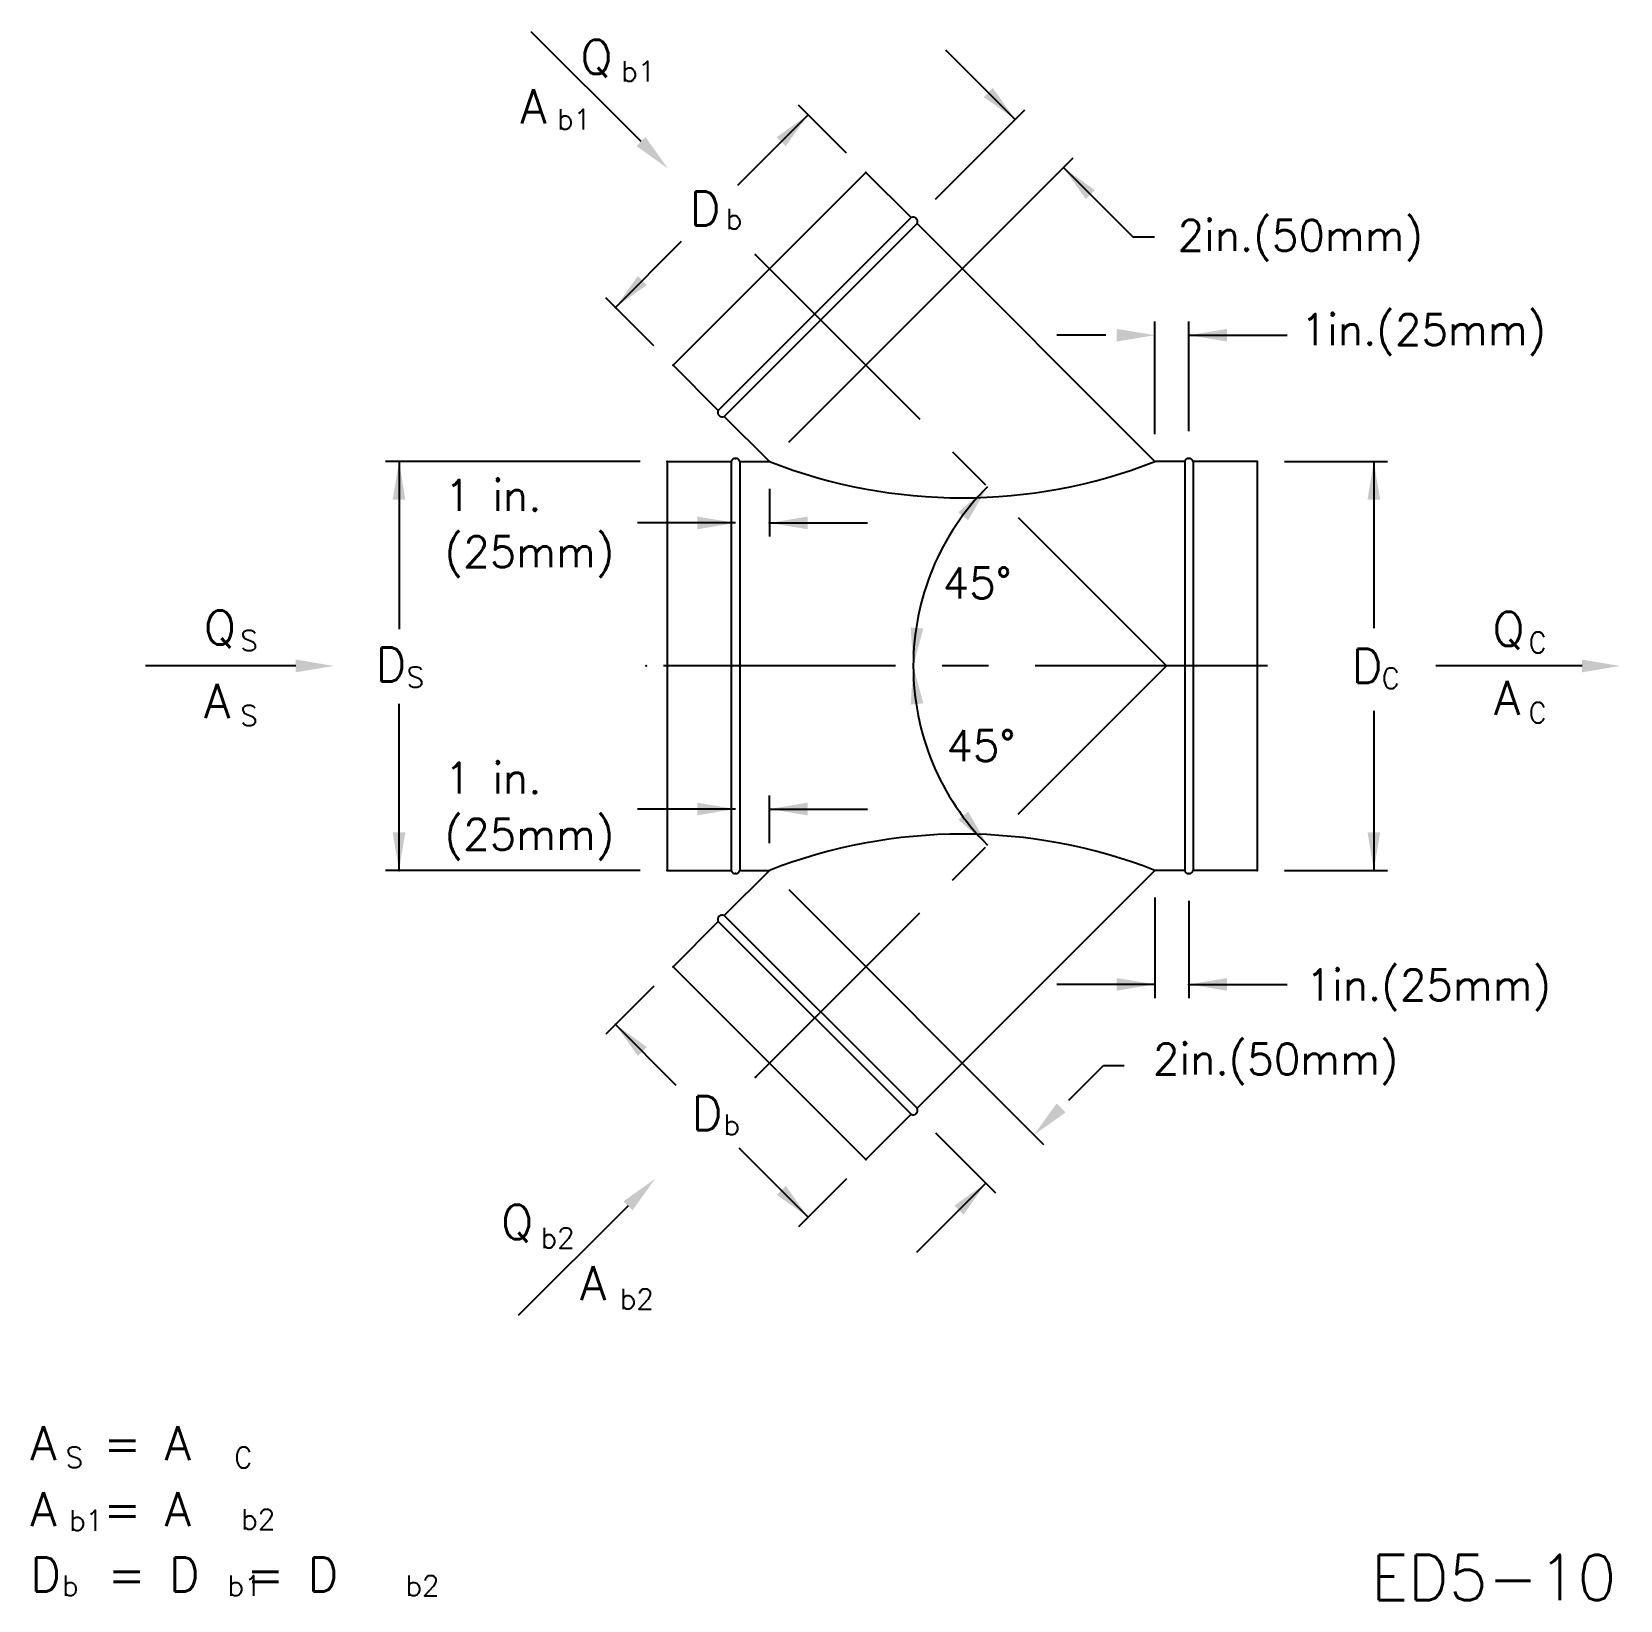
# Model space of a CAD drawing. Extents: x 1.48 to 9.17, y 0.42 to 8.02.
import ezdxf
from ezdxf.enums import TextEntityAlignment as Align

# ---------------------------------------------------------------- set-up
doc = ezdxf.new("R2010")
doc.units = 0
doc.header["$LTSCALE"] = 0.9
doc.header["$MEASUREMENT"] = 0
doc.linetypes.add('CENTER', pattern=[2, 1.25, -0.25, 0.25, -0.25])
doc.layers.get('0').update_dxf_attribs({"linetype": 'CONTINUOUS'})
for name, color, linetype in [('ALT', 7, 'CONTINUOUS'), ('CENTER', 7, 'CENTER'), ('NUMBER', 7, 'CONTINUOUS')]:
    doc.layers.add(name, color=color, linetype=linetype)
doc.styles.add('ROMANS', font='SIMPLEX')

msp = doc.modelspace()

# ---------------------------------------------------------------- linework, layer by layer
for p, q in [((4.4264, 7.4832), (3.8945, 8.0152)), ((4.5821, 6.4008), (5.5152, 7.334)), ((5.5152, 7.334), (5.734, 7.1153)), ((4.8008, 6.1821), (5.734, 7.1153)), ((4.8299, 6.153), (5.7631, 7.0861)), ((5.7631, 7.0861), (6.915, 5.9343)), ((4.8008, 6.1821), (4.5821, 6.4008)), ((5.0486, 5.9343), (4.8299, 6.153)), ((4.5538, 5.9343), (4.8631, 5.9343)), ((4.5538, 5.9343), (4.5538, 3.9547)), ((4.8631, 5.9343), (4.8631, 3.9547)), ((4.9043, 5.9343), (4.9043, 3.9547)), ((4.9043, 5.9343), (5.0486, 5.9343)), ((7.0594, 5.9343), (6.915, 5.9343)), ((7.0594, 5.9343), (7.0594, 3.9547)), ((7.4099, 5.9343), (7.1006, 5.9343)), ((7.1006, 5.9343), (7.1006, 3.9547)), ((7.4099, 5.9343), (7.4099, 3.9547)), ((2.7548, 4.9445), (2.0266, 4.9445)), ((8.9836, 4.9445), (8.2759, 4.9445)), ((4.5538, 3.9547), (4.8631, 3.9547)), ((5.0486, 3.9547), (4.8299, 3.736)), ((4.9043, 3.9547), (5.0486, 3.9547)), ((5.7631, 2.8028), (6.915, 3.9547)), ((7.0594, 3.9547), (6.915, 3.9547)), ((7.4099, 3.9547), (7.1006, 3.9547)), ((4.8008, 3.7068), (4.5821, 3.4881)), ((4.8008, 3.7068), (5.734, 2.7736)), ((4.8299, 3.736), (5.7631, 2.8028)), ((4.5821, 3.4881), (5.5152, 2.5549)), ((5.5152, 2.5549), (5.734, 2.7736)), ((4.3637, 2.3307), (3.8318, 1.7988))]:
    msp.add_line(p, q)
at = {"linetype": 'ByBlock'}
for p, q in [((5.4219, 7.4273), (5.189, 7.6602)), ((5.2357, 7.6136), (4.8929, 7.2708)), ((4.6215, 6.9994), (4.3025, 6.6804)), ((4.4887, 6.4942), (4.2559, 6.727)), ((4.4218, 5.9343), (3.1885, 5.9343)), ((3.2545, 5.9343), (3.2545, 5.1232)), ((7.5419, 5.9343), (8.0412, 5.9343)), ((7.9752, 5.9343), (7.9752, 5.1273)), ((3.2545, 3.9547), (3.2545, 4.7605)), ((7.9752, 4.7276), (7.9752, 3.9547)), ((4.4218, 3.9547), (3.1885, 3.9547)), ((7.5419, 3.9547), (8.0412, 3.9547)), ((4.4887, 3.3948), (4.2559, 3.1619)), ((4.5972, 2.9138), (4.3025, 3.2085)), ((5.2357, 2.2754), (4.9013, 2.6097)), ((5.4219, 2.4616), (5.189, 2.2287))]:
    msp.add_line(p, q, dxfattribs=at)
for centre, radius, start, end in [((5.7443, 7.0965), 0.0215, 331.2602, 118.7398), ((4.8196, 6.1718), 0.0215, 151.2602, 298.7398), ((4.8837, 5.9282), 0.0215, 16.2602, 163.7398), ((5.9818, 8.324), 2.5655, 248.67007, 291.32993), ((7.08, 5.9282), 0.0215, 16.2602, 163.7398), ((5.9818, 1.5649), 2.5655, 68.67007, 111.32993), ((4.8837, 3.9607), 0.0215, 196.2602, 343.7398), ((7.08, 3.9607), 0.0215, 196.2602, 343.7398), ((4.8196, 3.7171), 0.0215, 61.2602, 208.7398), ((5.7443, 2.7925), 0.0215, 241.2602, 28.7398)]:
    msp.add_arc(centre, radius, start, end)
for start, end in [(135, 180), (180, 225)]:
    msp.add_arc((6.9716, 4.9445), 1.2267, start, end, dxfattribs=at)
for points in [[(5.1268, 7.4611), (5.0832, 7.5047), (5.2357, 7.6136)], [(4.455, 6.7893), (4.4114, 6.8328), (4.3025, 6.6804)], [(3.2853, 5.7494), (3.2237, 5.7494), (3.2545, 5.9343)], [(8.006, 5.7494), (7.9444, 5.7494), (7.9752, 5.9343)], [(6.0106, 5.6496), (5.963, 5.6887), (6.1042, 5.8119)], [(5.7935, 5.1254), (5.7322, 5.1314), (5.7449, 4.9445)], [(5.7935, 4.7635), (5.7322, 4.7575), (5.7449, 4.9445)], [(6.0106, 4.2393), (5.963, 4.2002), (6.1042, 4.0771)], [(3.2853, 4.1395), (3.2237, 4.1395), (3.2545, 3.9547)], [(8.006, 4.1395), (7.9444, 4.1395), (7.9752, 3.9547)], [(4.4114, 3.0561), (4.455, 3.0996), (4.3025, 3.2085)], [(5.0832, 2.3843), (5.1268, 2.4278), (5.2357, 2.2754)]]:
    msp.add_solid(points, dxfattribs=at)
for points in [[(4.4046, 7.4615), (4.4482, 7.505), (4.5571, 7.3526)], [(2.7548, 4.9753), (2.7548, 4.9137), (2.9396, 4.9445)], [(8.9836, 4.9753), (8.9836, 4.9137), (9.1685, 4.9445)], [(4.3419, 2.3525), (4.3855, 2.309), (4.4944, 2.4614)]]:
    msp.add_solid(points)
at = {"layer": 'ALT', "linetype": 'ByBlock'}
for p, q in [((6.2385, 7.5907), (5.9026, 7.9267)), ((5.8528, 7.205), (6.2852, 7.6374)), ((5.142, 6.0276), (6.5185, 7.4041)), ((6.4718, 7.3574), (6.8078, 7.0215)), ((6.6775, 6.546), (6.4399, 6.546)), ((6.915, 6.0662), (6.915, 6.612)), ((7.08, 6.0817), (7.08, 6.612)), ((7.08, 6.546), (7.5551, 6.546)), ((5.0486, 5.8023), (5.0486, 5.5711)), ((4.8839, 5.6371), (4.4086, 5.6371)), ((5.0486, 5.6371), (5.5237, 5.6371)), ((5.0486, 4.0867), (5.0486, 4.3179)), ((4.8839, 4.2519), (4.4086, 4.2519)), ((5.0486, 4.2519), (5.5237, 4.2519)), ((5.142, 3.8614), (6.3763, 2.627)), ((6.915, 3.8227), (6.915, 3.3368)), ((7.08, 3.8072), (7.08, 3.3368)), ((6.915, 3.4028), (6.4399, 3.4028)), ((7.08, 3.4028), (7.5551, 3.4028)), ((6.4976, 2.8416), (6.6656, 3.0096)), ((5.8528, 2.684), (6.143, 2.3937)), ((6.0964, 2.4404), (5.7604, 2.1044))]:
    msp.add_line(p, q, dxfattribs=at)
at = {"layer": 'ALT'}
for p, q in [((6.8078, 7.0215), (6.9129, 7.0215)), ((6.6656, 3.0096), (6.7654, 3.0096))]:
    msp.add_line(p, q, dxfattribs=at)
at = {"layer": 'ALT', "linetype": 'ByBlock'}
for p in [(5.0486, 5.6371), (7.08, 3.4028)]:
    msp.add_point(p, dxfattribs=at)
for points in [[(6.0861, 7.6996), (6.1296, 7.7432), (6.2385, 7.5907)], [(6.5807, 7.205), (6.6243, 7.2485), (6.4718, 7.3574)], [(6.7302, 6.5152), (6.7302, 6.5768), (6.915, 6.546)], [(7.2648, 6.5152), (7.2648, 6.5768), (7.08, 6.546)], [(4.6989, 5.6063), (4.6989, 5.6679), (4.8837, 5.6371)], [(5.2335, 5.6063), (5.2335, 5.6679), (5.0486, 5.6371)], [(4.6989, 4.2211), (4.6989, 4.2827), (4.8837, 4.2519)], [(5.2335, 4.2211), (5.2335, 4.2827), (5.0486, 4.2519)], [(6.7302, 3.372), (6.7302, 3.4336), (6.915, 3.4028)], [(7.2648, 3.372), (7.2648, 3.4336), (7.08, 3.4028)], [(6.4821, 2.7826), (6.4386, 2.8261), (6.3297, 2.6737)], [(5.9875, 2.2879), (5.9439, 2.3315), (6.0964, 2.4404)]]:
    msp.add_solid(points, dxfattribs=at)
at = {"layer": 'CENTER'}
for p, q in [((4.9805, 6.9355), (6.9716, 4.9445)), ((7.4596, 4.9445), (4.4506, 4.9445)), ((4.9805, 2.9534), (6.9716, 4.9445))]:
    msp.add_line(p, q, dxfattribs=at)
at = {"layer": 'NUMBER', "linetype": 'ByBlock'}
for p in [(5.5152, 7.334), (5.7595, 7.1117), (4.9805, 6.9355), (4.3025, 6.6804), (4.5821, 6.4008), (4.5538, 5.9343), (4.8837, 5.9497), (5.0486, 5.9343), (5.0486, 5.9343), (6.915, 5.9343), (7.08, 5.9497), (7.4099, 5.9343), (4.4506, 4.9445), (4.4506, 4.9445), (3.2545, 3.9547), (4.5538, 3.9547), (4.8837, 3.9392), (5.0486, 3.9547), (5.0486, 3.9547), (6.915, 3.9547), (7.08, 3.9392), (7.4099, 3.9547), (7.9752, 3.9547), (4.5821, 3.4881), (4.3025, 3.2085), (4.9805, 2.9534), (5.7595, 2.7773), (5.5152, 2.5549)]:
    msp.add_point(p, dxfattribs=at)

# ---------------------------------------------------------------- texts
at = {"style": 'ROMANS'}
for s, height, p in [('Q  ', 0.16496, (4.1328, 7.8108)), ('A  ', 0.16496, (3.8416, 7.5717)), ('D', 0.165, (4.6626, 7.0769)), ('45%%d', 0.15, (5.887, 5.2716)), ('Q ', 0.16496, (2.3095, 5.0479)), ('Q', 0.165, (8.5497, 5.0412)), ('D', 0.165, (3.1411, 4.8691)), ('D', 0.165, (7.8685, 4.862)), ('A ', 0.16496, (2.3095, 4.6925)), ('A ', 0.16496, (8.5566, 4.7081)), ('45%%d', 0.15, (5.9054, 4.4839)), ('D', 0.165, (4.672, 2.6968)), ('Q  ', 0.16496, (3.7484, 2.1698)), ('A  ', 0.16496, (4.1316, 1.874)), ('A  = A ', 0.16496, (1.469, 1.0987)), ('A  = A  ', 0.16496, (1.469, 0.7798)), ('D  = D  = D  ', 0.164964, (1.469, 0.4635))]:
    msp.add_text(s, height=height, dxfattribs=at).set_placement(p)
for s, p in [('b1', (4.4126, 7.8238)), ('b1', (4.1021, 7.5911)), ('b', (4.8772, 7.1086)), ('S', (2.5281, 5.0668)), ('C', (8.7683, 5.0579)), ('S', (3.3333, 4.8899)), ('C', (8.057, 4.885)), ('S', (2.5281, 4.7041)), ('C', (8.7683, 4.7181)), ('b', (4.8654, 2.723)), ('b2', (4.0224, 2.1752)), ('b2', (4.4057, 1.8795)), ('S', (1.6821, 1.1121)), ('C', (2.5003, 1.1121)), ('b1', (1.7391, 0.8071)), ('b2', (2.5728, 0.8123)), ('b', (1.6622, 0.4909)), ('b1', (2.506, 0.4909)), ('b2', (3.3678, 0.4909))]:
    msp.add_text(s, height=0.099, dxfattribs=at).set_placement(p, align=Align.MIDDLE)
at = {"layer": 'ALT', "style": 'ROMANS'}
for s, p in [('2in.(50mm)', (7.025, 6.9542)), ('1in.(25mm)', (7.6209, 6.4984)), ('1 in.', (3.4752, 5.6952)), ('(25mm)', (3.4752, 5.4225)), ('1 in.', (3.4752, 4.327)), ('(25mm)', (3.4752, 4.0543)), ('1in.(25mm)', (7.6448, 3.3254)), ('2in.(50mm)', (6.9058, 2.9661))]:
    msp.add_text(s, height=0.15, dxfattribs=at).set_placement(p)
at = {"layer": 'NUMBER', "style": 'ROMANS'}
msp.add_text('ED5-10', height=0.22, dxfattribs=at).set_placement((7.9613, 0.4209))

doc.saveas('drawing.dxf')
